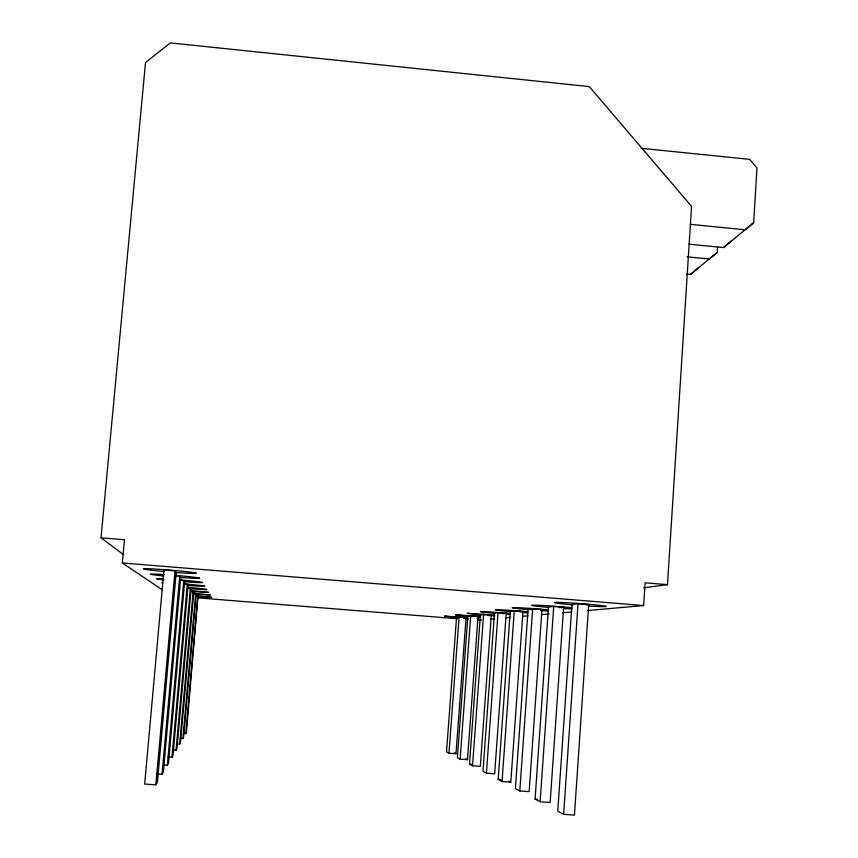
<?xml version="1.0" encoding="UTF-8"?>
<svg xmlns="http://www.w3.org/2000/svg" width="858" height="858" viewBox="0 0 858 858"><rect width="100%" height="100%" fill="white"/><g stroke="black" fill="none" stroke-linecap="round" stroke-linejoin="round"><path stroke-width="1.29" d="M690.261 224.346L745.355 229.783L753.667 222.705L756.97 167.943L749.635 159.352L641.151 148.305M687.054 256.821L709.459 258.998L717.213 252.402L717.535 247.179M643.693 587.805L667.47 584.641L691.559 206.392L589.285 86.594L170.356 42.9L145.506 62.559L101.029 537.794L123.455 554.611M587.827 610.521L643.65 605.544L645.119 582.796L667.47 584.641M588.695 604.622L574.442 815.1L563.642 814.317L557.764 811.185L571.954 604.429L578.024 603.753L588.695 604.622L586.186 604.89M535.07 799.098L548.476 607.056L553.721 606.467L563.631 607.271L550.15 802.52L540.132 801.79L535.07 799.098L537.537 799.27M540.132 801.79L553.721 606.467M563.642 814.317L578.024 603.753M510.81 782.142L522.951 611.582L514.264 610.875L510.253 611.325L498.176 779.429L502.048 781.499L510.81 782.142L508.815 781.102M528.099 609.33L515.39 788.609L519.798 790.958L529.15 791.644L541.934 609.566L532.668 608.815L528.099 609.33L532.014 609.641M519.798 790.958L532.668 608.815M491.334 614.929L480.319 766.344L472.522 765.765L469.476 764.135L480.437 614.65L491.334 614.929L489.157 615.154M486.411 773.165L498.037 612.687L506.209 613.352L494.658 773.766L486.411 773.165L482.979 771.331L494.476 613.084L498.037 612.687M502.048 781.499L514.264 610.875M448.97 753.217L459.116 617.041L466.076 617.599L455.984 753.732L448.97 753.217L446.503 751.898L456.542 617.32L459.116 617.041M467.867 616.055L457.378 757.689L460.124 759.158L467.503 759.705L478.035 616.334L467.867 616.055L472.683 616.452M460.124 759.158L470.72 615.744M472.522 765.765L483.612 614.296M183.387 733.408L185.778 733.59L197.919 595.999L195.549 595.817M197.919 595.999L186.422 732.496L185.778 733.59M155.866 784.866L175.021 570.892L163.964 569.991L144.67 784.051L155.866 784.866L157.411 782.217L176.201 572.189L175.021 570.892M156.842 773.916L162.033 774.302L179.73 576.05L175.89 575.739M163.728 764.918L167.342 765.186L183.794 580.512L180.212 580.222M168.114 756.96L171.986 757.239L187.334 584.395L183.505 584.084M172.426 749.989L176.051 750.257L190.455 587.816L188.063 587.623M177.005 743.875L179.665 744.068L193.232 590.851L190.583 590.647M193.232 590.851L193.833 591.527L180.459 742.706L179.665 744.068M180.362 738.363L182.893 738.545L195.699 593.564L193.2 593.361M195.699 593.564L196.246 594.165L183.601 737.333L182.893 738.545M162.248 589.746L122.319 562.955L124.464 539.736L101.029 537.794M478.045 618.811L476.93 618.521M162.033 774.302L163.352 772.028L180.738 577.166L179.73 576.05M167.342 765.186L168.5 763.212L184.674 581.477L183.794 580.512M171.986 757.239L172.994 755.512L188.106 585.242L187.334 584.395M176.051 750.257L176.952 748.734L191.141 588.567L190.455 587.816M686.604 274.002L690.561 274.388L698.015 268.05M688.942 244.176L723.519 247.554L731.499 240.776M690.561 274.388L717.213 252.402M723.519 247.554L753.667 222.705M463.417 617.878L466.076 617.599M502.541 613.738L506.209 613.352M519.841 611.904L522.951 611.582M559.309 607.732L563.631 607.271M477.509 620.355L481.499 619.991M490.797 619.165L494.787 618.811M505.416 617.867L510.735 617.385M522.694 616.323L528.013 615.851M541.301 614.66L549.281 613.953M562.569 612.762L571.878 611.936M494.959 615.905L488.127 615.443M197.34 594.412L210.317 595.023L192.953 593.178M477.434 616.956L479.654 617.116M463.556 618.028L467.782 618.328M498.176 779.429L500.643 779.611M469.476 764.135L472.039 764.328M191.345 591.505L208.676 592.417L190.304 590.433M196.16 596.514L211.787 597.372L196.439 595.731M191.227 591.312L193.833 591.527M193.779 593.972L196.246 594.165M196.064 596.353L198.412 596.546M197.769 597.844L457.529 618.747M465.519 619.39L468.189 619.605M122.319 562.955L643.65 605.544M479.815 616.323L455.255 614.768L470.602 616.441M467.717 617.588L444.487 616.108L457.067 617.513M493.264 614.907L467.224 613.288L480.93 614.875M454.279 752.852L455.984 753.732M465.615 758.729L467.503 759.705M509.888 614.425A19.97 0.547 4.4 0 1 507.55 614.274M494.894 613.32A19.97 0.547 4.4 0 1 482.067 611.593A19.97 0.547 4.4 0 1 510.639 613.534M187.355 587.355A20.313 0.558 4.7 0 1 206.821 589.467A20.313 0.558 4.7 0 1 189.833 588.674M527.756 612.827A21.225 0.611 4.4 0 1 524.077 612.591M510.628 611.582A21.225 0.611 4.4 0 1 497.243 609.716A21.225 0.611 4.4 0 1 527.724 611.775M183.741 583.858A21.611 0.633 4.7 0 1 204.719 586.164A21.611 0.633 4.7 0 1 187.28 585.403M162.72 582.968A21.611 0.633 4.7 0 1 162.248 582.593M547.94 611.003A22.662 0.697 4.3 0 1 540.54 610.542M527.863 609.566A22.662 0.697 4.3 0 1 514.907 607.593A22.662 0.697 4.3 0 1 548.326 609.888M179.933 579.911A23.069 0.719 4.7 0 1 202.381 582.421A23.069 0.719 4.7 0 1 183.805 581.67M163.932 579.858A23.069 0.719 4.7 0 1 162.537 578.721M572.147 608.965A24.292 0.804 4.3 0 1 564.092 608.526M548.123 607.325A24.292 0.804 4.3 0 1 535.017 605.169A24.292 0.804 4.3 0 1 571.814 607.732M175.558 575.386A24.743 0.826 4.7 0 1 199.689 578.142A24.743 0.826 4.7 0 1 179.826 577.391M163.739 575.986A24.743 0.826 4.7 0 1 150.461 574.141A24.743 0.826 4.7 0 1 164.178 574.538M572.726 604.847A26.201 0.933 4.3 0 1 558.901 602.391A26.201 0.933 4.3 0 1 601.211 605.523A26.201 0.933 4.3 0 1 588.642 606.016M164.339 571.546A26.684 0.965 4.7 0 1 148.123 568.715A26.684 0.965 4.7 0 1 192.16 572.372A26.684 0.965 4.7 0 1 175.697 572.49"/></g></svg>
